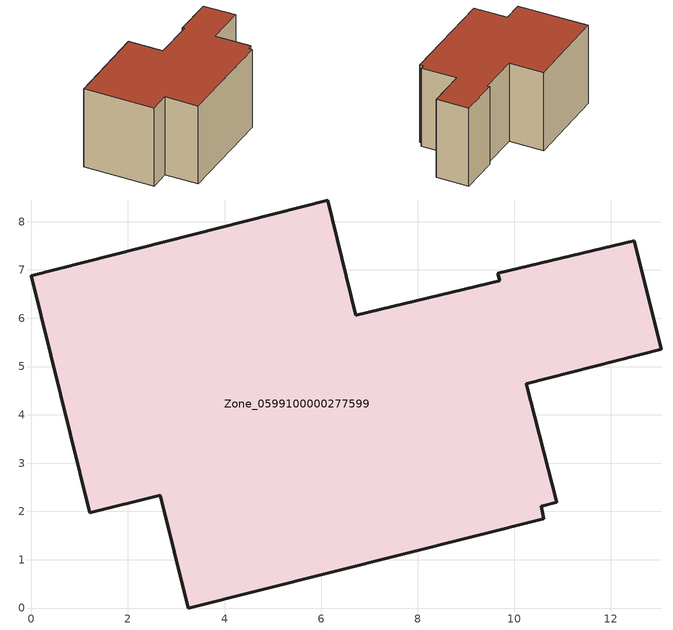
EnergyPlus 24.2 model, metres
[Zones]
Zone_0599100000277599
 floor ground (C_G): 10.61,1.84 3.25,0 2.67,2.33 1.21,1.97 0,6.88 6.14,8.45 6.72,6.06 9.7,6.78 9.66,6.93 12.48,7.61 13.04,5.36 10.25,4.64 10.88,2.19 10.56,2.11 z0
 wall outside (C_F): 13.04,5.36 12.48,7.61 9.66,6.93 9.7,6.78 6.72,6.06 6.14,8.45 0,6.88 1.21,1.97 2.67,2.33 3.25,0 10.61,1.84 10.56,2.11 10.88,2.19 10.25,4.64 13.04,5.36 z0:5.91
 roof outside (C_R): 10.88,2.19 10.25,4.64 13.04,5.36 12.48,7.61 9.66,6.93 9.7,6.78 6.72,6.06 6.14,8.45 0,6.88 1.21,1.97 2.67,2.33 3.25,0 10.61,1.84 10.56,2.11 z5.91
[BUILDING]
Pand.0599100000277599: North Axis=0; Terrain=City; Loads Convergence Tolerance Value=0.04; Temperature Convergence Tolerance Value=0.4; Solar Distribution=FullExterior; Maximum Number of Warmup Days=25; Minimum Number of Warmup Days=1
[Site:Location]
Rotterdam.The.Hague.AP_ZH_NLD Design_Conditions: Latitude=51.96; Longitude=4.45; Time Zone=1; Elevation=-4.5
[SITE:GROUNDTEMPERATURE:BUILDINGSURFACE]
18, 18, 18, 18, 18, 18, 18, 18, 18, 18, 18, 18
[MATERIAL] Thermal Absorptance=0.9; Solar Absorptance=0.7; Visible Absorptance=0.7
Name | Roughness | Thickness | Conductivity | Density | Specific Heat
G.TC.1965-1974 | MediumSmooth | 0.15 | 0.882353 | 540 | 1210
F.TC.1965-1974 | Rough | 0.3 | 0.697674 | 1920 | 840
R.TC.1965-1974 | MediumRough | 0.2 | 0.232558 | 1500 | 1000
[CONSTRUCTION]
C_G: G.TC.1965-1974
C_F: F.TC.1965-1974
C_R: R.TC.1965-1974
[ZONE]
Zone_0599100000277599: Type=1; Multiplier=1; Ceiling Height=Autocalculate; Volume=Autocalculate; Floor Area=autocalculate; Part of Total Floor Area=Yes
[ZONEINFILTRATION:DESIGNFLOWRATE]
Infil_Zone_0599100000277599: Zone or ZoneList or Space or SpaceList=Zone_0599100000277599; Schedule=AlwaysOn; Design Flow Rate Calculation Method=Flow/Area; Flow Rate per Floor Area=0.003; Constant Term Coefficient=1; Temperature Term Coefficient=0; Velocity Term Coefficient=0; Velocity Squared Term Coefficient=0
[HVACTEMPLATE:ZONE:IDEALLOADSAIRSYSTEM]
Zone_0599100000277599: Maximum Heating Supply Air Temperature=50; Minimum Cooling Supply Air Temperature=13; Maximum Heating Supply Air Humidity Ratio=0.0156; Minimum Cooling Supply Air Humidity Ratio=0.0077; Heating Limit=NoLimit; Cooling Limit=NoLimit; Dehumidification Control Type=ConstantSensibleHeatRatio; Cooling Sensible Heat Ratio=0.7; Dehumidification Setpoint=60; Humidification Control Type=None; Humidification Setpoint=30; Outdoor Air Method=None; Outdoor Air Flow Rate per Person=0.00944; Outdoor Air Flow Rate per Zone Floor Area=0; Outdoor Air Flow Rate per Zone=0; Demand Controlled Ventilation Type=None; Outdoor Air Economizer Type=NoEconomizer; Heat Recovery Type=None; Sensible Heat Recovery Effectiveness=0.7; Latent Heat Recovery Effectiveness=0.65
[ZONECONTROL:THERMOSTAT]
ThermostatControl_Zone_0599100000277599: Zone or ZoneList=Zone_0599100000277599; Control Type Schedule=DualSetpointControlType; Control 1=Thermostat_Zone_0599100000277599; Temperature Difference Between Cutout And Setpoint=0
[THERMOSTATSETPOINT:DUALSETPOINT]
Thermostat_Zone_0599100000277599: Heating Setpoint Temperature Schedule=HeatingSetpoint_Zone_0599100000277599; Cooling Setpoint Temperature Schedule=CoolingSetpoint_Zone_0599100000277599
[SCHEDULE:COMPACT]
HeatingSetpoint_Zone_0599100000277599: Through: 12/31, For: AllDays, Until: 24:00, 21
CoolingSetpoint_Zone_0599100000277599: Through: 12/31, For: AllDays, Until: 24:00, 24
DualSetpointControlType: Through: 12/31, For: AllDays, Until: 24:00, 4
AlwaysOn: Through: 12/31, For: AllDays, Until: 24:00, 1
